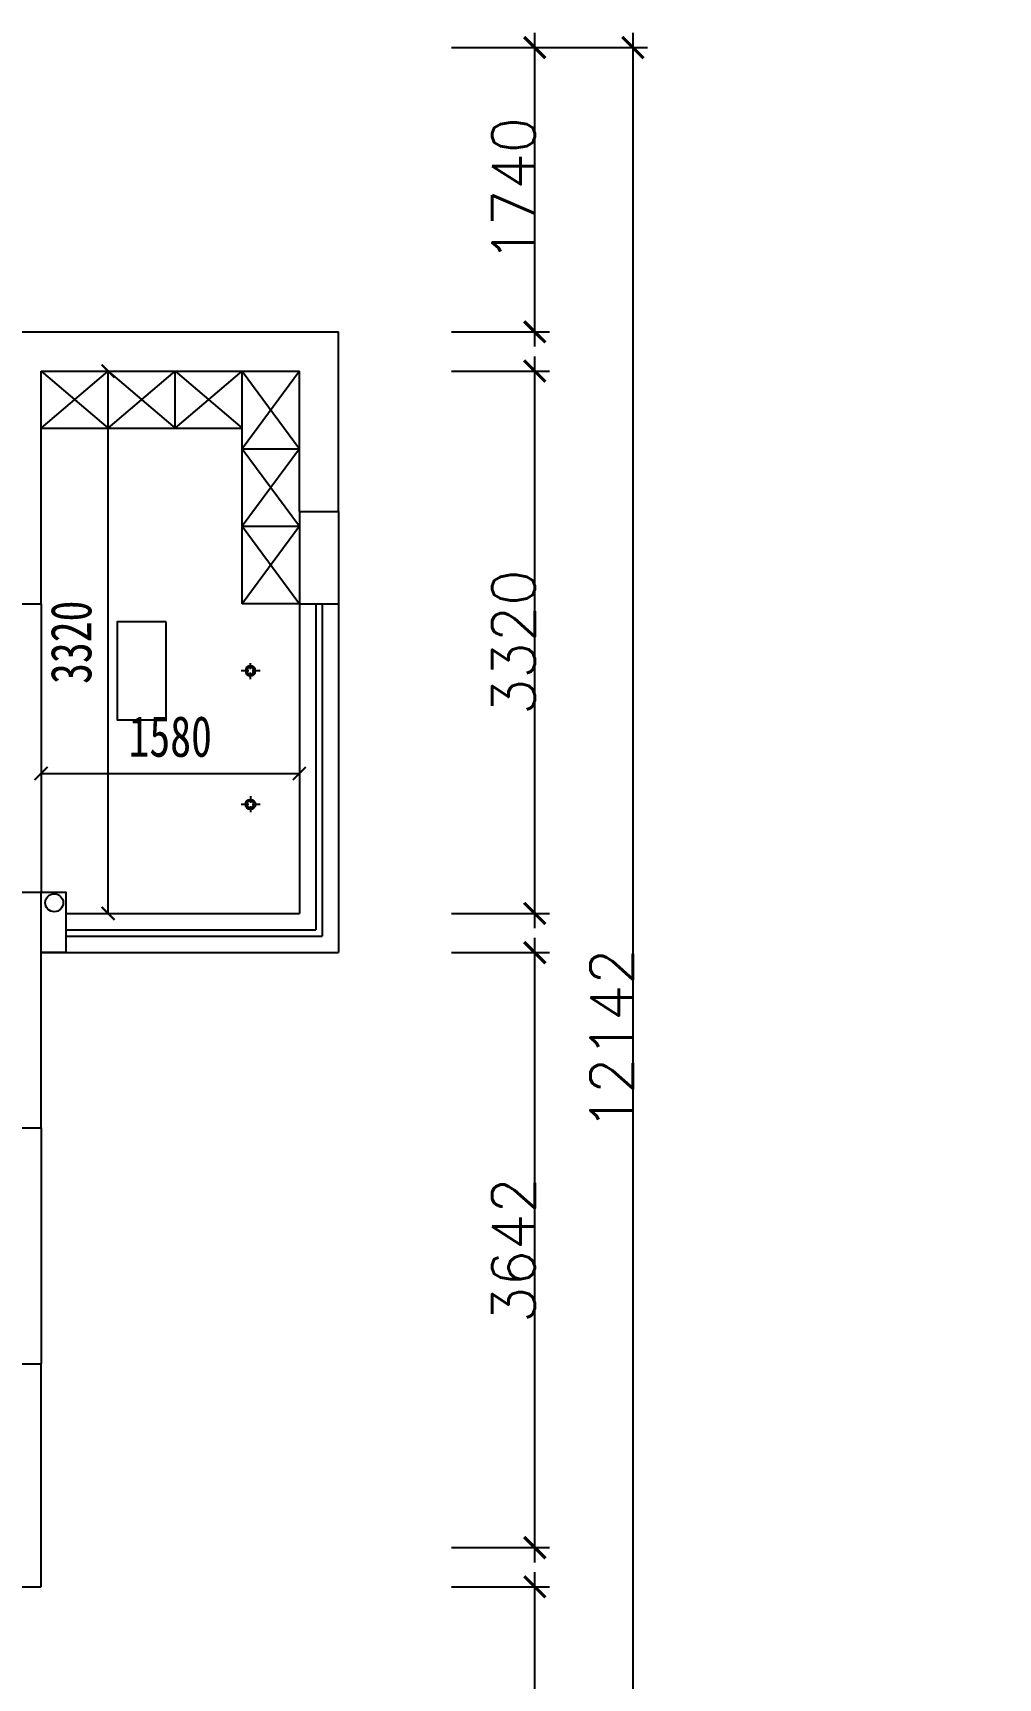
# Model space of a CAD drawing. Header units: millimetres. Extents: x -2231407 to 1513712, y -2704583 to 257.
# Drawn here: x 714045 to 719949, y -1352357 to -1342286 of the extents above; entities that cross this region are included whole.
import ezdxf

# ---------------------------------------------------------------- set-up
doc = ezdxf.new("R2010")
doc.units = ezdxf.units.MM
doc.layers.add('IBS-Refe', color=50, linetype='Continuous')
doc.styles.get("Standard").update_dxf_attribs({"font": 'txt', "bigfont": 'gbcbig.shx'})
doc.styles.add('说明文字', font='', dxfattribs={"width": 0.75})
doc.styles.get('说明文字').set_extended_font_data('SimSun')
doc.dimstyles.new('1--100', dxfattribs={"dimscale": 100, "dimtxt": 2.5, "dimasz": 0.8, "dimexe": 1, "dimexo": 0.1, "dimgap": 1, "dimtad": 3, "dimdec": 4, "dimrnd": 5, "dimzin": 0, "dimdsep": 46, "dimtxsty": '说明文字', "dimblk": 'ARCHTICK', "dimcen": 0.13, "dimazin": 0, "dimtfac": 1, "dimtdec": 4, "dimtix": 1, "dimtmove": 2, "dimatfit": 3, "dimldrblk": '0定义箭头', "dimfxl": 5, "dimfxlon": 1, "dimtvp": 1, "dimtolj": 1, "dimtzin": 0, "dimarcsym": 0})
doc.dimstyles.new('ISO-25$0', dxfattribs={"dimscale": 0, "dimtxt": 60, "dimasz": 30, "dimexe": 15, "dimexo": 15, "dimtad": 1, "dimdec": 4, "dimlunit": 6, "dimtxsty": 'Standard', "dimblk": 'ARCHTICK', "dimblk1": 'ARCHTICK', "dimblk2": 'ARCHTICK', "dimsah": 1, "dimcen": 3, "dimdle": 3, "dimse2": 1, "dimsd2": 1, "dimadec": 0, "dimazin": 0, "dimtfac": 1, "dimtdec": 4, "dimtmove": 0, "dimatfit": 3, "dimldrblk": 'DOT', "dimfxl": 1, "dimtolj": 1, "dimtzin": 0, "dimarcsym": 0})

# ---------------------------------------------------------------- blocks, each defined once
blk = doc.blocks.new('_ArchTick')
at = {"color": 0, "linetype": 'ByBlock', "const_width": 0.15}
blk.add_lwpolyline([(-0.5, -0.5), (0.5, 0.5)], dxfattribs=at)
blk = doc.blocks.new('*D406')
at = {"color": 250, "lineweight": -2}
for p, q in [((717115, -1354608), (717115, -1351708)), ((716605, -1351798), (717205, -1351798)), ((716605, -1354518), (717205, -1354518))]:
    blk.add_line(p, q, dxfattribs=at)
at = {"layer": 'Defpoints', "color": 0}
for p in [(716515, -1351798), (717115, -1351798), (716515, -1354518)]:
    blk.add_point(p, dxfattribs=at)
at = {"color": 250, "lineweight": -2, "xscale": 130, "yscale": 130, "zscale": 130}
for p, rotation in [((717115, -1351798), 90), ((717115, -1354518), 270)]:
    blk.add_blockref('_ArchTick', p, dxfattribs=dict(at, rotation=rotation))
at = {"color": 0, "insert": (716985, -1353158), "char_height": 260, "attachment_point": 5, "rotation": 90}
blk.add_mtext('2720', dxfattribs=at)
blk = doc.blocks.new('*D407')
at = {"color": 250, "lineweight": -2}
for p, q in [((717115, -1351648), (717115, -1347826)), ((716605, -1347916), (717205, -1347916)), ((716605, -1351558), (717205, -1351558))]:
    blk.add_line(p, q, dxfattribs=at)
at = {"layer": 'Defpoints', "color": 0}
for p in [(716515, -1347916), (717115, -1347916), (716515, -1351558)]:
    blk.add_point(p, dxfattribs=at)
at = {"color": 250, "lineweight": -2, "xscale": 130, "yscale": 130, "zscale": 130}
for p, rotation in [((717115, -1347916), 90), ((717115, -1351558), 270)]:
    blk.add_blockref('_ArchTick', p, dxfattribs=dict(at, rotation=rotation))
at = {"color": 0, "insert": (716985, -1349737), "char_height": 260, "attachment_point": 5, "rotation": 90}
blk.add_mtext('3642', dxfattribs=at)
blk = doc.blocks.new('*D408')
at = {"color": 250, "lineweight": -2}
for p, q in [((717115, -1347766), (717115, -1344266)), ((716605, -1344356), (717205, -1344356)), ((716605, -1347676), (717205, -1347676))]:
    blk.add_line(p, q, dxfattribs=at)
at = {"layer": 'Defpoints', "color": 0}
for p in [(716515, -1344356), (717115, -1344356), (716515, -1347676)]:
    blk.add_point(p, dxfattribs=at)
at = {"color": 250, "lineweight": -2, "xscale": 130, "yscale": 130, "zscale": 130}
for p, rotation in [((717115, -1344356), 90), ((717115, -1347676), 270)]:
    blk.add_blockref('_ArchTick', p, dxfattribs=dict(at, rotation=rotation))
at = {"color": 0, "insert": (716985, -1346016), "char_height": 260, "attachment_point": 5, "rotation": 90}
blk.add_mtext('3320', dxfattribs=at)
blk = doc.blocks.new('*D409')
at = {"color": 250, "lineweight": -2}
for p, q in [((717115, -1344206), (717115, -1342286)), ((716605, -1342376), (717205, -1342376)), ((716605, -1344116), (717205, -1344116))]:
    blk.add_line(p, q, dxfattribs=at)
at = {"layer": 'Defpoints', "color": 0}
for p in [(716515, -1342376), (717115, -1342376), (716515, -1344116)]:
    blk.add_point(p, dxfattribs=at)
at = {"color": 250, "lineweight": -2, "xscale": 130, "yscale": 130, "zscale": 130}
for p, rotation in [((717115, -1342376), 90), ((717115, -1344116), 270)]:
    blk.add_blockref('_ArchTick', p, dxfattribs=dict(at, rotation=rotation))
at = {"color": 0, "insert": (716985, -1343246), "char_height": 260, "attachment_point": 5, "rotation": 90}
blk.add_mtext('1740', dxfattribs=at)
blk = doc.blocks.new('*D410')
at = {"color": 250, "lineweight": -2}
for p, q in [((717715, -1342286), (717715, -1354608)), ((717205, -1342376), (717805, -1342376)), ((717205, -1354518), (717805, -1354518))]:
    blk.add_line(p, q, dxfattribs=at)
at = {"layer": 'Defpoints', "color": 0}
for p in [(717115, -1342376), (717115, -1354518), (717715, -1354518)]:
    blk.add_point(p, dxfattribs=at)
at = {"color": 250, "lineweight": -2, "xscale": 130, "yscale": 130, "zscale": 130}
for p, rotation in [((717715, -1342376), 90), ((717715, -1354518), 270)]:
    blk.add_blockref('_ArchTick', p, dxfattribs=dict(at, rotation=rotation))
at = {"color": 0, "insert": (717585, -1348447), "char_height": 260, "attachment_point": 5, "rotation": 90}
blk.add_mtext('12142', dxfattribs=at)
blk = doc.blocks.new('*D543')
at = {"color": 1, "lineweight": -2, "ltscale": 3}
for p, q in [((731780, -1347276), (731780, -1347196)), ((731780, -1347276), (731680, -1347276)), ((731780, -1347276), (731780, -1347676)), ((731280, -1347676), (731880, -1347676)), ((731780, -1347676), (731780, -1347756))]:
    blk.add_line(p, q, dxfattribs=at)
at = {"layer": 'Defpoints', "color": 0, "ltscale": 3}
for p in [(731780, -1347276), (-2231407, -1347676), (731780, -1347676)]:
    blk.add_point(p, dxfattribs=at)
at = {"color": 1, "lineweight": -2, "ltscale": 3, "xscale": 80, "yscale": 80, "zscale": 80}
for p, rotation in [((731780, -1347276), 270), ((731780, -1347676), 90)]:
    blk.add_blockref('_ArchTick', p, dxfattribs=dict(at, rotation=rotation))
at = {"color": 2, "ltscale": 3, "insert": (731555, -1347476), "char_height": 250, "attachment_point": 5, "rotation": 90, "style": '说明文字'}
blk.add_mtext('\\A1;400', dxfattribs=at)
blk = doc.blocks.new('0定义箭头')
at = {"layer": 'IBS-Refe', "color": 3}
for p, q in [((-1.44, 1.15), (-1.09, 1.44)), ((-1.09, 1.44), (0, 0)), ((-0.37, 0), (-2.13, 0)), ((-1.44, 1.15), (-0.37, 0)), ((-1.44, -1.15), (-0.37, 0)), ((-1.09, -1.44), (0, 0)), ((-1.44, -1.15), (-1.09, -1.44))]:
    blk.add_line(p, q, dxfattribs=at)
for points in [[(-1.44, 1.15), (-1.09, 1.44), (-0.37, 0), (0, 0)], [(-1.44, -1.15), (-1.09, -1.44), (-0.37, 0), (0, 0)]]:
    blk.add_solid(points, dxfattribs=at)
blk = doc.blocks.new('吸顶灯')
at = {"color": 54}
for p, q in [((-2231407, 4041173), (-2231407, 4041066)), ((-2231433, 4041040), (-2231557, 4041040)), ((-2231407, 4041013), (-2231407, 4040914)), ((-2231245, 4041040), (-2231380, 4041040))]:
    blk.add_line(p, q, dxfattribs=at)
for radius in [82.1, 57.5]:
    blk.add_circle((-2231407, 4041040), radius, dxfattribs=at)
blk = doc.blocks.new('*D579')
at = {"color": 1, "lineweight": -2, "ltscale": 3}
for p, q in [((714095, -1346798), (714095, -1346919)), ((714095, -1346819), (715675, -1346819)), ((715675, -1346798), (715675, -1346919))]:
    blk.add_line(p, q, dxfattribs=at)
at = {"layer": 'Defpoints', "color": 0, "ltscale": 3}
for p in [(714095, -1346788), (715675, -1346788), (715675, -1346819)]:
    blk.add_point(p, dxfattribs=at)
at = {"color": 1, "lineweight": -2, "ltscale": 3, "xscale": 80, "yscale": 80, "zscale": 80, "rotation": 180}
blk.add_blockref('_ArchTick', (714095, -1346819), dxfattribs=at)
at = {"color": 1, "lineweight": -2, "ltscale": 3, "xscale": 80, "yscale": 80, "zscale": 80}
blk.add_blockref('_ArchTick', (715675, -1346819), dxfattribs=at)
at = {"color": 2, "ltscale": 3, "insert": (714885, -1346594), "char_height": 250, "attachment_point": 5, "style": '说明文字'}
blk.add_mtext('\\A1;1580', dxfattribs=at)
blk = doc.blocks.new('*D580')
at = {"color": 1, "lineweight": -2, "ltscale": 3}
for p, q in [((714257, -1344356), (714605, -1344356)), ((714505, -1347676), (714505, -1344356)), ((714257, -1347676), (714605, -1347676))]:
    blk.add_line(p, q, dxfattribs=at)
at = {"layer": 'Defpoints', "color": 0, "ltscale": 3}
for p in [(714247, -1344356), (714505, -1344356), (714247, -1347676)]:
    blk.add_point(p, dxfattribs=at)
at = {"color": 1, "lineweight": -2, "ltscale": 3, "xscale": 80, "yscale": 80, "zscale": 80}
for p, rotation in [((714505, -1344356), 90), ((714505, -1347676), 270)]:
    blk.add_blockref('_ArchTick', p, dxfattribs=dict(at, rotation=rotation))
at = {"color": 2, "ltscale": 3, "insert": (714280, -1346016), "char_height": 250, "attachment_point": 5, "rotation": 90, "style": '说明文字'}
blk.add_mtext('\\A1;3320', dxfattribs=at)

msp = doc.modelspace()

# ---------------------------------------------------------------- linework, layer by layer
at = {"ltscale": 3}
for p, q in [((711920.32054, -1344115.94222), (715915.32054, -1344115.94222)), ((715915.32054, -1345215.94222), (715915.32054, -1344115.94222)), ((714095.32054, -1345780.94222), (714095.32054, -1344355.94222)), ((714095.32054, -1344355.94222), (715675.32054, -1344355.94222)), ((715675.32054, -1345215.94222), (715675.32054, -1344355.94222)), ((715675.32054, -1345215.94222), (715915.32054, -1345215.94222)), ((713855.32054, -1345780.94222), (714095.32054, -1345780.94222)), ((713855.32054, -1347545.94222), (714095.32054, -1347545.94222)), ((714095.32054, -1348987.94222), (714095.32054, -1347545.94222)), ((713855.32054, -1348987.94222), (714095.32054, -1348987.94222)), ((713855.32054, -1350432.94222), (714095.32054, -1350432.94222)), ((714095.32054, -1351797.94222), (714095.32054, -1350432.94222)), ((710595.32054, -1351797.94222), (714095.32054, -1351797.94222))]:
    msp.add_line(p, q, dxfattribs=at)
at = {"color": 8}
for p, q in [((714505.32054, -1344705.94222), (714505.32054, -1344355.94222)), ((714915.32054, -1344705.94222), (714915.32054, -1344355.94222)), ((715325.32054, -1344830.94222), (715675.32054, -1344830.94222)), ((715325.32054, -1345305.94222), (715675.32054, -1345305.94222)), ((714095.32054, -1345780.94222), (714095.32054, -1347545.94222)), ((715675.32054, -1345780.94222), (715675.32054, -1347675.94222)), ((715915.32054, -1345780.94222), (715915.32054, -1347915.94222)), ((714247.22701, -1347675.94222), (715675.32054, -1347675.94222)), ((714095.32054, -1347915.94222), (715915.32054, -1347915.94222)), ((714095.32054, -1348987.94222), (714095.32054, -1350432.94222))]:
    msp.add_line(p, q, dxfattribs=at)
at = {"color": 4}
for p, q in [((715325.32054, -1345780.94222), (715325.32054, -1344355.94222)), ((714095.32054, -1344705.94222), (715325.32054, -1344705.94222)), ((715675.32054, -1345780.94222), (715325.32054, -1345780.94222)), ((715775.32054, -1345780.94222), (715775.32054, -1347775.94222)), ((715815.32054, -1345780.94222), (715815.32054, -1347815.94222)), ((714247.22701, -1347775.94222), (715775.32054, -1347775.94222)), ((714247.22701, -1347815.94222), (715815.32054, -1347815.94222))]:
    msp.add_line(p, q, dxfattribs=at)
at = {"color": 1, "ltscale": 3}
for p, q in [((715675.32054, -1345215.94222), (715675.32054, -1345780.94222)), ((715915.32054, -1345215.94222), (715915.32054, -1345780.94222)), ((715675.32054, -1345780.94222), (715915.32054, -1345780.94222))]:
    msp.add_line(p, q, dxfattribs=at)
at = {"color": 8}
for points in [[(714095.32054, -1344705.94222), (714505.32054, -1344355.94222), (714915.32054, -1344705.94222), (715325.32054, -1344355.94222)], [(714095.32054, -1344355.94222), (714505.32054, -1344705.94222), (714915.32054, -1344355.94222), (715325.32054, -1344705.94222)], [(715325.32054, -1344355.94222), (715675.32054, -1344830.94222), (715325.32054, -1345305.94222), (715675.32054, -1345780.94222)], [(715675.32054, -1344355.94222), (715325.32054, -1344830.94222), (715675.32054, -1345305.94222), (715325.32054, -1345780.94222)]]:
    msp.add_lwpolyline(points, dxfattribs=at)
at = {"color": 4}
msp.add_lwpolyline([(714860.32054, -1345890.94222), (714560.32054, -1345890.94222), (714560.32054, -1346490.94222), (714860.32054, -1346490.94222)], close=True, dxfattribs=at)
at = {"color": 1, "ltscale": 3}
msp.add_lwpolyline([(714095.32054, -1347545.94222), (714247.22701, -1347545.94222), (714247.22701, -1347915.94222), (714095.32054, -1347915.94222)], close=True, dxfattribs=at)
msp.add_circle((714175.32054, -1347610.60239), 55, dxfattribs=at)

# ---------------------------------------------------------------- block references
at = {"xscale": -0.375, "yscale": 0.375, "zscale": 0.375, "rotation": 180}
msp.add_blockref('吸顶灯', (1552152.87074, 169198.9153), dxfattribs=at)
at = {"xscale": 0.375, "yscale": 0.375, "zscale": 0.375}
msp.add_blockref('吸顶灯', (1552152.87074, -2862398.54834), dxfattribs=at)

# ---------------------------------------------------------------- dimensions: what is measured, and where the dimension line sits
for base, p1, p2, picture, middle in [((717115.32054, -1342375.94222), (716515.32054, -1344115.94222), (716515.32054, -1342375.94222), '*D409', (716984.69554, -1343245.94222)), ((717715.32054, -1354517.94222), (717115.32054, -1342375.94222), (717115.32054, -1354517.94222), '*D410', (717584.69554, -1348446.94222)), ((717115.32054, -1344355.94222), (716515.32054, -1347675.94222), (716515.32054, -1344355.94222), '*D408', (716984.69554, -1346015.94222)), ((717115.32054, -1347915.94222), (716515.32054, -1351557.94222), (716515.32054, -1347915.94222), '*D407', (716984.69554, -1349736.94222)), ((717115.32054, -1351797.94222), (716515.32054, -1354517.94222), (716515.32054, -1351797.94222), '*D406', (716984.69554, -1353157.94222))]:
    dim = msp.add_linear_dim(base=base, p1=p1, p2=p2, angle=90, dimstyle='ISO-25$0', override={"dimscale": 1, "dimtxt": 260, "dimasz": 130, "dimexe": 90, "dimexo": 90, "dimdec": 0, "dimlunit": 2, "dimsah": 0, "dimcen": 2.5, "dimdle": 90, "dimse2": 0, "dimsd2": 0, "dimtdec": 0, "dimldrblk": 'ArchTick', "dimtolj": 0, "dimtzin": 8})
    dim.commit()
    dim.dimension.update_dxf_attribs({"geometry": picture, "text_midpoint": middle})
at = {"color": 3, "ltscale": 3}
dim = msp.add_linear_dim(base=(714505.32054, -1344355.94222), p1=(714247.22701, -1347675.94222), p2=(714247.22701, -1344355.94222), angle=90, dimstyle='1--100', override={"dimarcsym": 1}, dxfattribs=at)
dim.commit()
dim.dimension.update_dxf_attribs({"geometry": '*D580', "text_midpoint": (714280.32054, -1346015.94222)})
dim = msp.add_linear_dim(base=(715675.32054, -1346818.93339), p1=(714095.32054, -1346788.36951), p2=(715675.32054, -1346788.36951), dimstyle='1--100', override={"dimarcsym": 1}, dxfattribs=at)
dim.commit()
dim.dimension.update_dxf_attribs({"geometry": '*D579', "text_midpoint": (714885.32054, -1346593.93339)})
at = {"color": 1, "ltscale": 3}
dim = msp.add_linear_dim(base=(731780.32054, -1347675.94222), p1=(731780.32054, -1347275.94222), p2=(-2231406.80054, -1347675.94222), angle=90, dimstyle='1--100', override={"dimarcsym": 1}, dxfattribs=at)
dim.commit()
dim.dimension.update_dxf_attribs({"geometry": '*D543', "text_midpoint": (731555.32054, -1347475.94222)})

doc.saveas('drawing.dxf')
